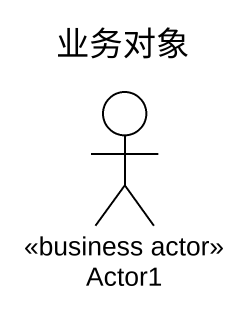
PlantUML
@startuml
title 业务对象
actor Actor1 <<business actor>>
@enduml
